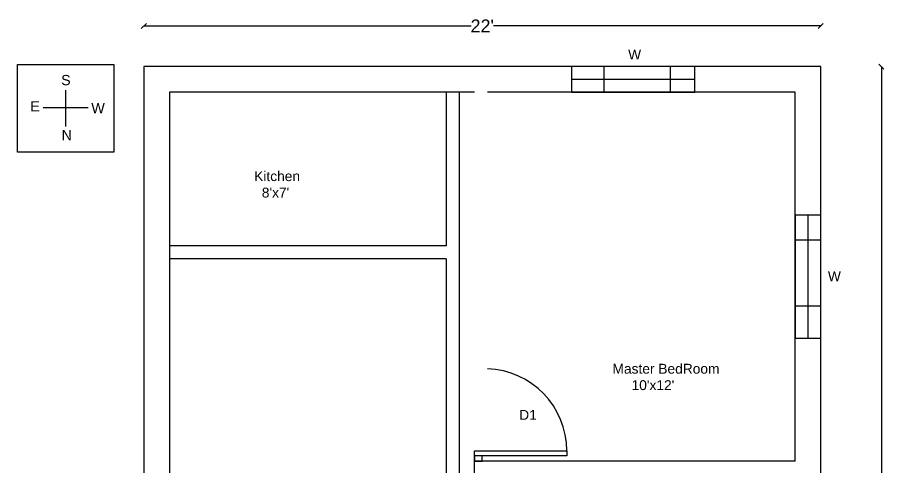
# Model space of a CAD drawing. Header units: inches. Extents: x -8688 to 264, y -379 to 2217.
# Drawn here: x -4474.2 to -4132.6, y 102 to 277.7 of the extents above; entities that cross this region are included whole.
import ezdxf

# ---------------------------------------------------------------- set-up
doc = ezdxf.new("R2010")
doc.units = ezdxf.units.IN
doc.header["$MEASUREMENT"] = 0
for name, color, linetype in [('D1', 211, 'Continuous'), ('Naming', 91, 'Continuous'), ('W', 60, 'Continuous')]:
    doc.layers.add(name, color=color, linetype=linetype)
doc.styles.get("Standard").update_dxf_attribs({"font": 'arial.ttf'})
doc.dimstyles.get("Standard").update_dxf_attribs({"dimtxt": 5, "dimasz": 2, "dimexe": 0.18, "dimexo": 0.0625, "dimgap": 0.09, "dimtad": 0, "dimtih": 1, "dimtoh": 1, "dimdec": 3, "dimdsep": 46, "dimlunit": 3, "dimtxsty": 'Standard', "dimblk": 'OBLIQUE', "dimcen": 2, "dimse1": 1, "dimse2": 1, "dimclrd": 2, "dimadec": 0, "dimazin": 0, "dimtfac": 1, "dimtdec": 3, "dimtofl": 0, "dimtmove": 0, "dimatfit": 3, "dimfxl": 1, "dimtolj": 1, "dimtzin": 0, "dimarcsym": 0})

# ---------------------------------------------------------------- blocks, each defined once
blk = doc.blocks.new('_Oblique')
at = {"color": 0, "linetype": 'ByBlock', "lineweight": -2}
blk.add_line((-0.5, -0.5), (0.5, 0.5), dxfattribs=at)
blk = doc.blocks.new('*D37')
at = {"color": 2, "lineweight": -2, "transparency": 16777216}
for p, q in [((-4137.32, 258.49), (-4137.32, 81.13)), ((-4137.32, -101.51), (-4137.32, 75.84))]:
    blk.add_line(p, q, dxfattribs=at)
at = {"layer": 'Defpoints', "color": 0, "transparency": 16777216}
for p in [(-4160.98, 258.49), (-4160.98, -101.51), (-4137.32, -101.51)]:
    blk.add_point(p, dxfattribs=at)
at = {"color": 2, "lineweight": -2, "transparency": 16777216, "xscale": 2, "yscale": 2, "zscale": 2}
for p, rotation in [((-4137.32, 258.49), 90), ((-4137.32, -101.51), 270)]:
    blk.add_blockref('_Oblique', p, dxfattribs=dict(at, rotation=rotation))
at = {"color": 0, "transparency": 16777216, "insert": (-4137.32, 78.49), "char_height": 5, "attachment_point": 5}
blk.add_mtext("\\A1;30'", dxfattribs=at)
blk = doc.blocks.new('*D42')
at = {"color": 2, "lineweight": -2, "transparency": 16777216}
for p, q in [((-4424.98, 274.38), (-4297.36, 274.38)), ((-4160.98, 274.38), (-4288.61, 274.38))]:
    blk.add_line(p, q, dxfattribs=at)
at = {"layer": 'Defpoints', "color": 0, "transparency": 16777216}
for p in [(-4424.98, 274.38), (-4424.98, 258.49), (-4160.98, 258.49)]:
    blk.add_point(p, dxfattribs=at)
at = {"color": 2, "lineweight": -2, "transparency": 16777216, "xscale": 2, "yscale": 2, "zscale": 2, "rotation": 180}
blk.add_blockref('_Oblique', (-4424.98, 274.38), dxfattribs=at)
at = {"color": 2, "lineweight": -2, "transparency": 16777216, "xscale": 2, "yscale": 2, "zscale": 2}
blk.add_blockref('_Oblique', (-4160.98, 274.38), dxfattribs=at)
at = {"color": 0, "transparency": 16777216, "insert": (-4292.98, 274.38), "char_height": 5, "attachment_point": 5}
blk.add_mtext("\\A1;22'", dxfattribs=at)

msp = doc.modelspace()

# ---------------------------------------------------------------- linework, layer by layer
for p, q in [((-4455.454, 249.2816), (-4455.454, 235.1055)), ((-4295.9821, 248.4883), (-4414.9821, 248.4883)), ((-4414.9821, 248.4883), (-4414.9821, -43.5117)), ((-4306.9821, 248.4883), (-4306.9821, 188.4883)), ((-4301.9821, 248.4883), (-4301.9821, -71.588)), ((-4170.9821, 248.4883), (-4290.9821, 248.4883)), ((-4170.9821, 104.4883), (-4170.9821, 248.4883)), ((-4464.2249, 242.5307), (-4446.6831, 242.5307)), ((-4306.9821, 188.4883), (-4414.9821, 188.4883)), ((-4306.9821, 183.4883), (-4414.9821, 183.4883)), ((-4306.9821, 183.4883), (-4306.9821, -71.8293)), ((-4295.9821, 99.4883), (-4295.9821, 108.4883)), ((-4170.9821, 104.4883), (-4295.9821, 104.4883))]:
    msp.add_line(p, q)
msp.add_lwpolyline([(-4474.2249, 259.2816), (-4436.6831, 259.2816), (-4436.6831, 225.1055), (-4474.2249, 225.1055)], close=True)
msp.add_lwpolyline([(-4299.9821, -101.5117), (-4160.9821, -101.5117), (-4160.9821, 258.4883), (-4424.9821, 258.4883), (-4424.9821, -101.5117), (-4351.9821, -101.5117)])
at = {"layer": 'D1'}
msp.add_lwpolyline([(-4295.9821, 106.4883), (-4295.9821, 108.4883), (-4259.9821, 108.4883), (-4259.9821, 106.4883)], close=True, dxfattribs=at)
msp.add_lwpolyline([(-4295.9821, 106.4883), (-4295.9821, 104.4883), (-4292.9821, 104.4883), (-4292.9821, 106.4883)], dxfattribs=at)
msp.add_arc((-4291.9982, 108.4883), 32.0161, 0, 88.181239, dxfattribs=at)
at = {"layer": 'W'}
for p, q in [((-4245.541, 258.4883), (-4245.541, 248.4883)), ((-4219.6871, 258.4883), (-4219.6871, 248.4883)), ((-4210.1048, 253.4883), (-4258.1048, 253.4883)), ((-4165.9821, 200.4883), (-4165.9821, 152.4883)), ((-4170.9821, 190.9059), (-4160.9821, 190.9059)), ((-4170.9821, 165.052), (-4160.9821, 165.052))]:
    msp.add_line(p, q, dxfattribs=at)
for points in [[(-4258.1048, 248.4883), (-4210.1048, 248.4883), (-4210.1048, 258.4883), (-4258.1048, 258.4883)], [(-4160.9821, 152.4883), (-4160.9821, 200.4883), (-4170.9821, 200.4883), (-4170.9821, 152.4883)]]:
    msp.add_lwpolyline(points, close=True, dxfattribs=at)

# ---------------------------------------------------------------- texts
at = {"char_height": 4, "attachment_point": 1}
for s, insert in [('S', (-4457.236, 255.24)), ('E', (-4469.2407, 244.9835)), ('W', (-4445.4489, 244.2709)), ('N', (-4457.062, 233.7504))]:
    msp.add_mtext_dynamic_manual_height_columns(s, width=853.812106, gutter_width=20, heights=[0], dxfattribs=dict(at, insert=insert))
at = {"layer": 'D1', "insert": (-4278.5513, 124.4389), "char_height": 3.84, "attachment_point": 1}
msp.add_mtext_dynamic_manual_height_columns('D1', width=1561.938134, gutter_width=30, heights=[0], dxfattribs=at)
at = {"layer": 'Naming', "char_height": 3.84, "attachment_point": 1}
for s, insert in [("Kitchen\\P  8'x7'", (-4381.9261, 217.6346)), ("Master BedRoom\\P     10'x12'", (-4242.1843, 142.4605))]:
    msp.add_mtext_dynamic_manual_height_columns(s, width=1249.550508, gutter_width=24, heights=[0], dxfattribs=dict(at, insert=insert))
at = {"layer": 'W', "char_height": 3.84, "attachment_point": 1}
for insert in [(-4236.0705, 265.1382), (-4158.1654, 178.543)]:
    msp.add_mtext_dynamic_manual_height_columns('W', width=1561.938134, gutter_width=30, heights=[0], dxfattribs=dict(at, insert=insert))

# ---------------------------------------------------------------- dimensions: what is measured, and where the dimension line sits
dim = msp.add_linear_dim(base=(-4424.9821, 274.3831), p1=(-4160.9821, 258.4883), p2=(-4424.9821, 258.4883), dimstyle='Standard')
dim.commit()
dim.dimension.update_dxf_attribs({"geometry": '*D42', "text_midpoint": (-4292.9821, 274.3831)})
dim = msp.add_linear_dim(base=(-4137.3217, -101.5117), p1=(-4160.9821, 258.4883), p2=(-4160.9821, -101.5117), angle=90, dimstyle='Standard')
dim.commit()
dim.dimension.update_dxf_attribs({"geometry": '*D37', "text_midpoint": (-4137.3217, 78.4883)})

doc.saveas('drawing.dxf')
